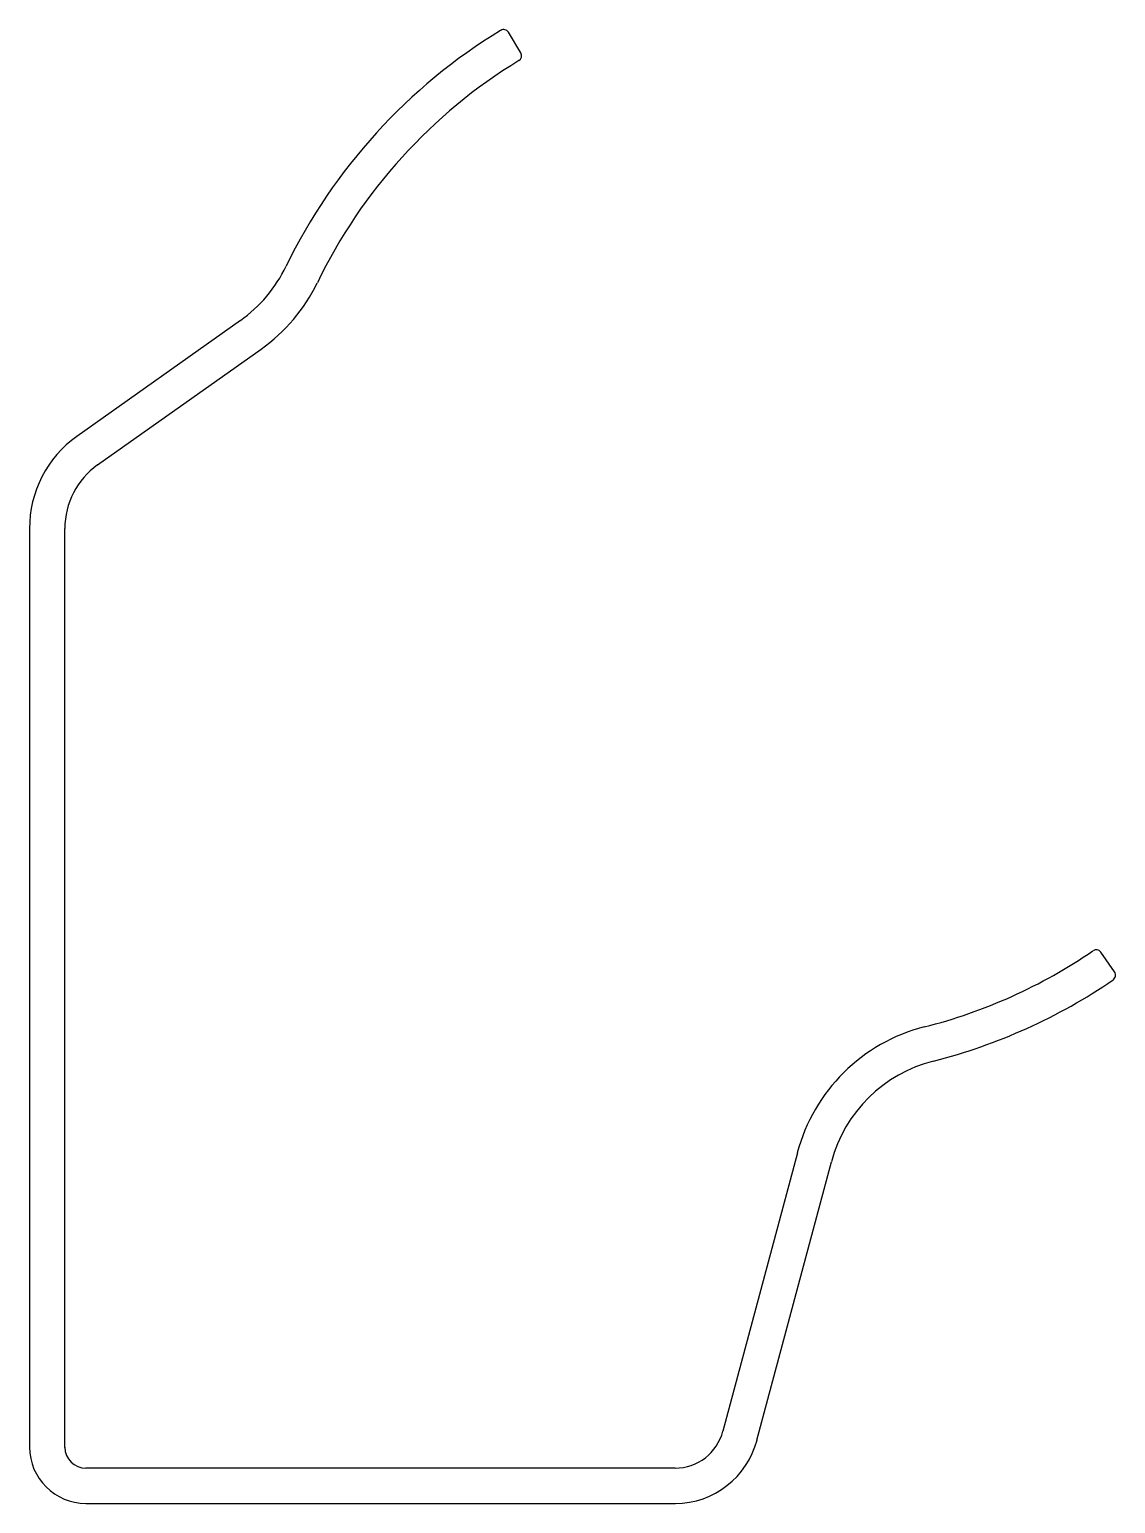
# Model space of a CAD drawing. Extents: x 2474 to 2551, y 1500 to 1604.
import ezdxf

# ---------------------------------------------------------------- set-up
doc = ezdxf.new("R2010")
doc.units = 0
doc.layers.get('0').update_dxf_attribs({"linetype": 'CONTINUOUS'})

msp = doc.modelspace()

# ---------------------------------------------------------------- linework, layer by layer
for p, q in [((2508.94, 1602.53), (2508.07, 1603.99)), ((2489.09, 1583.59), (2477.51, 1575.39)), ((2478.98, 1573.37), (2490.56, 1581.57)), ((2478.98, 1573.37), (2478.98, 1573.37)), ((2474.16, 1568.85), (2474.16, 1503.86)), ((2476.66, 1503.85), (2476.66, 1568.88)), ((2550.99, 1537.49), (2550.01, 1538.89)), ((2528.53, 1524.7), (2523.25, 1505)), ((2525.67, 1504.36), (2530.95, 1524.06)), ((2519.87, 1502.38), (2478.16, 1502.38)), ((2478.16, 1499.88), (2519.89, 1499.88))]:
    msp.add_line(p, q)
for centre, radius, start, end in [((2528.31, 1569.95), 40, 121.3152, 154.0927), ((2507.73, 1603.78), 0.4, 30.7391, 121.3152), ((2508.6, 1602.32), 0.4, 301.341, 30.7391), ((2528.31, 1569.95), 37.5, 121.341, 154.2227), ((2483.31, 1591.75), 10, 305.2997, 334.3943), ((2483.31, 1591.75), 12.5, 305.4504, 333.944), ((2482.16, 1568.88), 8, 125.5121, 180.1979), ((2482.16, 1568.88), 5.5, 125.2997, 180.0001), ((2528.31, 1569.95), 37.5, 284.2137, 304.3353), ((2549.69, 1538.66), 0.4, 34.9407, 124.3353), ((2528.31, 1569.95), 40, 284.2773, 304.3613), ((2550.66, 1537.26), 0.4, 304.3613, 34.9407), ((2540.61, 1521.49), 12.5, 104.35, 165.1418), ((2540.61, 1521.49), 10, 104.1296, 165.1418), ((2519.87, 1505.88), 3.5, 270.1125, 345.4501), ((2519.87, 1505.88), 6, 270.2498, 345.3558), ((2478.16, 1503.88), 4, 180.1475, 270.0001), ((2478.16, 1503.88), 1.5, 180.8209, 270)]:
    msp.add_arc(centre, radius, start, end)

doc.saveas('drawing.dxf')
